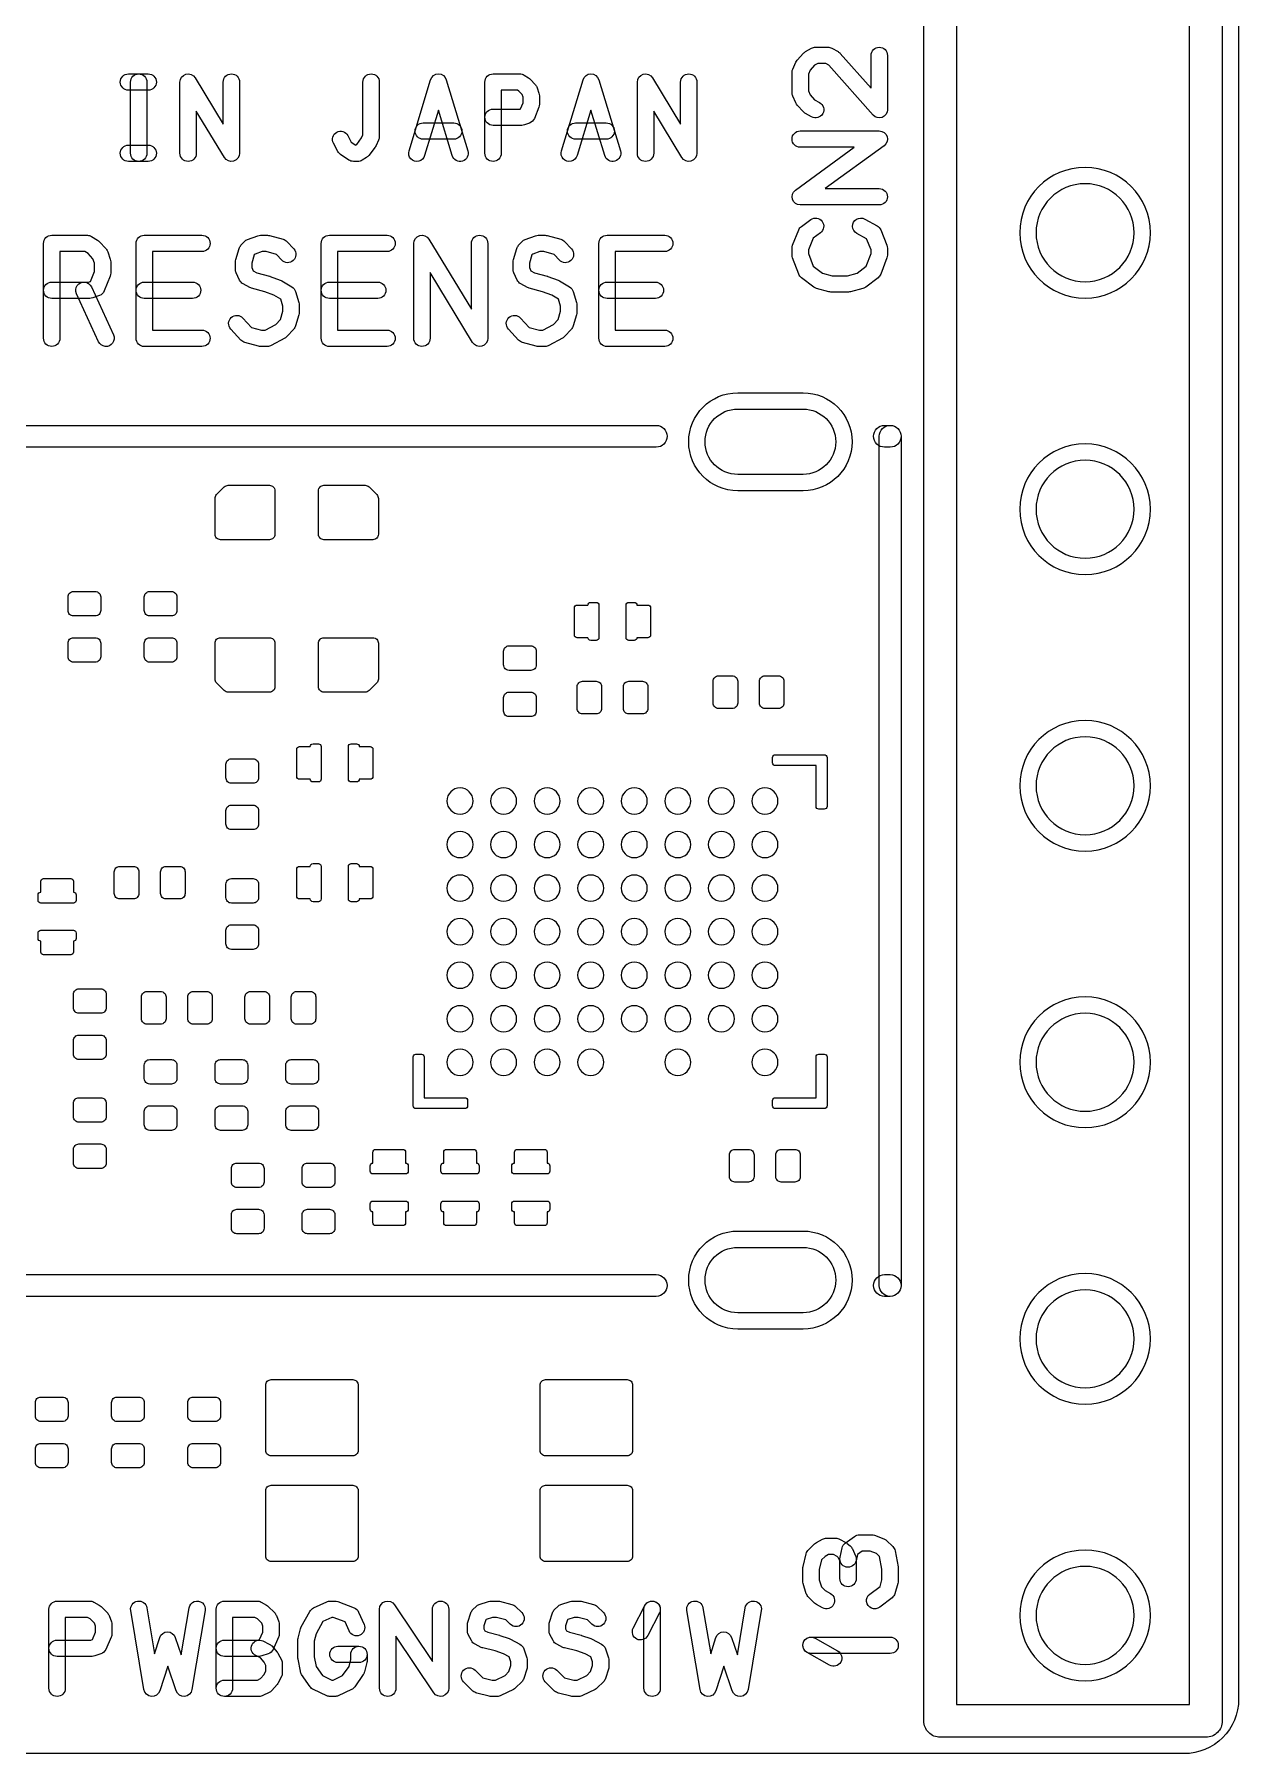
# Model space of a CAD drawing. Extents: x 0 to 20.6, y 0 to 33.
# Drawn here: x 9.54 to 20.6, y 0 to 15.79 of the extents above; entities that cross this region are included whole.
import ezdxf

# ---------------------------------------------------------------- set-up
doc = ezdxf.new("R2010")
doc.units = 0
for name, color, linetype in [('HOLE_1_4', 7, 'CONTINUOUS'), ('NC_Resist-A', 221, 'CONTINUOUS'), ('NC_Symbol-A', 140, 'CONTINUOUS'), ('OUTLINE', 7, 'CONTINUOUS')]:
    doc.layers.add(name, color=color, linetype=linetype)

msp = doc.modelspace()

# ---------------------------------------------------------------- linework, layer by layer
at = {"layer": 'HOLE_1_4'}
for points in [[(19.64, 13.97, 1), (18.74, 13.97, 1), (19.64, 13.97)], [(16, 11.75, -1), (16, 12.35), (16.6, 12.35, -1), (16.6, 11.75)], [(19.64, 11.43, 1), (18.74, 11.43, 1), (19.64, 11.43)], [(19.64, 8.89, 1), (18.74, 8.89, 1), (19.64, 8.89)], [(19.64, 6.35, 1), (18.74, 6.35, 1), (19.64, 6.35)], [(16, 4.05, -1), (16, 4.65), (16.6, 4.65, -1), (16.6, 4.05)], [(19.64, 3.81, 1), (18.74, 3.81, 1), (19.64, 3.81)], [(19.64, 1.27, 1), (18.74, 1.27, 1), (19.64, 1.27)]]:
    msp.add_lwpolyline(points, format="xyb", close=True, dxfattribs=at)
at = {"layer": 'NC_Resist-A'}
for points in [[(19.79, 13.97, 1), (18.59, 13.97, 1), (19.79, 13.97)], [(16.6, 12.5, -1), (16.6, 11.6), (16, 11.6, -1), (16, 12.5)], [(19.79, 11.43, 1), (18.59, 11.43, 1), (19.79, 11.43)], [(11.25, 11.15, -0.414214), (11.2, 11.2), (11.2, 11.52929, -0.198875), (11.21464, 11.56464), (11.28536, 11.63536, -0.198875), (11.32071, 11.65), (11.7, 11.65, -0.414214), (11.75, 11.6), (11.75, 11.2, -0.414214), (11.7, 11.15)], [(12.15, 11.6, -0.414214), (12.2, 11.65), (12.57929, 11.65, -0.198875), (12.61464, 11.63536), (12.68536, 11.56464, -0.198875), (12.7, 11.52929), (12.7, 11.2, -0.414214), (12.65, 11.15), (12.2, 11.15, -0.414214), (12.15, 11.2)], [(10.1, 10.675, -0.414214), (10.15, 10.625), (10.15, 10.5, -0.414214), (10.1, 10.45), (9.9, 10.45, -0.414214), (9.85, 10.5), (9.85, 10.625, -0.414214), (9.9, 10.675)], [(10.8, 10.675, -0.414214), (10.85, 10.625), (10.85, 10.5, -0.414214), (10.8, 10.45), (10.6, 10.45, -0.414214), (10.55, 10.5), (10.55, 10.625, -0.414214), (10.6, 10.675)], [(14.725, 10.25, -0.414214), (14.7, 10.225), (14.65, 10.225, -0.414214), (14.625, 10.25), (14.625, 10.25), (14.525, 10.25, -0.414214), (14.5, 10.275), (14.5, 10.525, -0.414214), (14.525, 10.55), (14.625, 10.55), (14.625, 10.55, -0.414214), (14.65, 10.575), (14.7, 10.575, -0.414214), (14.725, 10.55)], [(14.975, 10.55, -0.414214), (15, 10.575), (15.05, 10.575, -0.414214), (15.075, 10.55), (15.075, 10.55), (15.175, 10.55, -0.414214), (15.2, 10.525), (15.2, 10.275, -0.414214), (15.175, 10.25), (15.075, 10.25), (15.075, 10.25, -0.414214), (15.05, 10.225), (15, 10.225, -0.414214), (14.975, 10.25)], [(9.9, 10.025, -0.414214), (9.85, 10.075), (9.85, 10.2, -0.414214), (9.9, 10.25), (10.1, 10.25, -0.414214), (10.15, 10.2), (10.15, 10.075, -0.414214), (10.1, 10.025)], [(10.6, 10.025, -0.414214), (10.55, 10.075), (10.55, 10.2, -0.414214), (10.6, 10.25), (10.8, 10.25, -0.414214), (10.85, 10.2), (10.85, 10.075, -0.414214), (10.8, 10.025)], [(11.75, 9.8, -0.414214), (11.7, 9.75), (11.32071, 9.75, -0.198875), (11.28536, 9.76464), (11.21464, 9.83536, -0.198875), (11.2, 9.87071), (11.2, 10.2, -0.414214), (11.25, 10.25), (11.7, 10.25, -0.414214), (11.75, 10.2)], [(12.65, 10.25, -0.414214), (12.7, 10.2), (12.7, 9.87071, -0.198875), (12.68536, 9.83536), (12.61464, 9.76464, -0.198875), (12.57929, 9.75), (12.2, 9.75, -0.414214), (12.15, 9.8), (12.15, 10.2, -0.414214), (12.2, 10.25)], [(14.1, 10.175, -0.414214), (14.15, 10.125), (14.15, 10, -0.414214), (14.1, 9.95), (13.9, 9.95, -0.414214), (13.85, 10), (13.85, 10.125, -0.414214), (13.9, 10.175)], [(14.525, 9.8, -0.414214), (14.575, 9.85), (14.7, 9.85, -0.414214), (14.75, 9.8), (14.75, 9.6, -0.414214), (14.7, 9.55), (14.575, 9.55, -0.414214), (14.525, 9.6)], [(15.175, 9.6, -0.414214), (15.125, 9.55), (15, 9.55, -0.414214), (14.95, 9.6), (14.95, 9.8, -0.414214), (15, 9.85), (15.125, 9.85, -0.414214), (15.175, 9.8)], [(15.775, 9.85, -0.414214), (15.825, 9.9), (15.95, 9.9, -0.414214), (16, 9.85), (16, 9.65, -0.414214), (15.95, 9.6), (15.825, 9.6, -0.414214), (15.775, 9.65)], [(16.425, 9.65, -0.414214), (16.375, 9.6), (16.25, 9.6, -0.414214), (16.2, 9.65), (16.2, 9.85, -0.414214), (16.25, 9.9), (16.375, 9.9, -0.414214), (16.425, 9.85)], [(13.9, 9.525, -0.414214), (13.85, 9.575), (13.85, 9.7, -0.414214), (13.9, 9.75), (14.1, 9.75, -0.414214), (14.15, 9.7), (14.15, 9.575, -0.414214), (14.1, 9.525)], [(19.79, 8.89, 1), (18.59, 8.89, 1), (19.79, 8.89)], [(12.175, 8.95, -0.414214), (12.15, 8.925), (12.1, 8.925, -0.414214), (12.075, 8.95), (12.075, 8.95), (11.975, 8.95, -0.414214), (11.95, 8.975), (11.95, 9.225, -0.414214), (11.975, 9.25), (12.075, 9.25), (12.075, 9.25, -0.414214), (12.1, 9.275), (12.15, 9.275, -0.414214), (12.175, 9.25)], [(12.425, 9.25, -0.414214), (12.45, 9.275), (12.5, 9.275, -0.414214), (12.525, 9.25), (12.525, 9.25), (12.625, 9.25, -0.414214), (12.65, 9.225), (12.65, 8.975, -0.414214), (12.625, 8.95), (12.525, 8.95), (12.525, 8.95, -0.414214), (12.5, 8.925), (12.45, 8.925, -0.414214), (12.425, 8.95)], [(16.72, 9.075), (16.345, 9.075, -0.414214), (16.32, 9.1), (16.32, 9.15, -0.414214), (16.345, 9.175), (16.795, 9.175, -0.414214), (16.82, 9.15), (16.82, 8.7, -0.414214), (16.795, 8.675), (16.745, 8.675, -0.414214), (16.72, 8.7)], [(11.55, 9.1375, -0.414214), (11.6, 9.0875), (11.6, 8.9625, -0.414214), (11.55, 8.9125), (11.35, 8.9125, -0.414214), (11.3, 8.9625), (11.3, 9.0875, -0.414214), (11.35, 9.1375)], [(13.45, 8.87, 1), (13.45, 8.63, 1), (13.45, 8.87)], [(13.85, 8.87, 1), (13.85, 8.63, 1), (13.85, 8.87)], [(14.25, 8.87, 1), (14.25, 8.63, 1), (14.25, 8.87)], [(14.65, 8.87, 1), (14.65, 8.63, 1), (14.65, 8.87)], [(15.05, 8.87, 1), (15.05, 8.63, 1), (15.05, 8.87)], [(15.45, 8.87, 1), (15.45, 8.63, 1), (15.45, 8.87)], [(15.85, 8.87, 1), (15.85, 8.63, 1), (15.85, 8.87)], [(16.25, 8.87, 1), (16.25, 8.63, 1), (16.25, 8.87)], [(11.35, 8.4875, -0.414214), (11.3, 8.5375), (11.3, 8.6625, -0.414214), (11.35, 8.7125), (11.55, 8.7125, -0.414214), (11.6, 8.6625), (11.6, 8.5375, -0.414214), (11.55, 8.4875)], [(13.45, 8.47, 1), (13.45, 8.23, 1), (13.45, 8.47)], [(13.85, 8.47, 1), (13.85, 8.23, 1), (13.85, 8.47)], [(14.25, 8.47, 1), (14.25, 8.23, 1), (14.25, 8.47)], [(14.65, 8.47, 1), (14.65, 8.23, 1), (14.65, 8.47)], [(15.05, 8.47, 1), (15.05, 8.23, 1), (15.05, 8.47)], [(15.45, 8.47, 1), (15.45, 8.23, 1), (15.45, 8.47)], [(15.85, 8.47, 1), (15.85, 8.23, 1), (15.85, 8.47)], [(16.25, 8.47, 1), (16.25, 8.23, 1), (16.25, 8.47)], [(10.275, 8.1, -0.414214), (10.325, 8.15), (10.45, 8.15, -0.414214), (10.5, 8.1), (10.5, 7.9, -0.414214), (10.45, 7.85), (10.325, 7.85, -0.414214), (10.275, 7.9)], [(10.925, 7.9, -0.414214), (10.875, 7.85), (10.75, 7.85, -0.414214), (10.7, 7.9), (10.7, 8.1, -0.414214), (10.75, 8.15), (10.875, 8.15, -0.414214), (10.925, 8.1)], [(12.175, 7.85, -0.414214), (12.15, 7.825), (12.1, 7.825, -0.414214), (12.075, 7.85), (12.075, 7.85), (11.975, 7.85, -0.414214), (11.95, 7.875), (11.95, 8.125, -0.414214), (11.975, 8.15), (12.075, 8.15), (12.075, 8.15, -0.414214), (12.1, 8.175), (12.15, 8.175, -0.414214), (12.175, 8.15)], [(12.425, 8.15, -0.414214), (12.45, 8.175), (12.5, 8.175, -0.414214), (12.525, 8.15), (12.525, 8.15), (12.625, 8.15, -0.414214), (12.65, 8.125), (12.65, 7.875, -0.414214), (12.625, 7.85), (12.525, 7.85), (12.525, 7.85, -0.414214), (12.5, 7.825), (12.45, 7.825, -0.414214), (12.425, 7.85)], [(13.45, 8.07, 1), (13.45, 7.83, 1), (13.45, 8.07)], [(13.85, 8.07, 1), (13.85, 7.83, 1), (13.85, 8.07)], [(14.25, 8.07, 1), (14.25, 7.83, 1), (14.25, 8.07)], [(14.65, 8.07, 1), (14.65, 7.83, 1), (14.65, 8.07)], [(15.05, 8.07, 1), (15.05, 7.83, 1), (15.05, 8.07)], [(15.45, 8.07, 1), (15.45, 7.83, 1), (15.45, 8.07)], [(15.85, 8.07, 1), (15.85, 7.83, 1), (15.85, 8.07)], [(16.25, 8.07, 1), (16.25, 7.83, 1), (16.25, 8.07)], [(9.6, 7.8125, -0.414214), (9.575, 7.8375), (9.575, 7.8875, -0.414214), (9.6, 7.9125), (9.6, 7.9125), (9.6, 8.0125, -0.414214), (9.625, 8.0375), (9.875, 8.0375, -0.414214), (9.9, 8.0125), (9.9, 7.9125), (9.9, 7.9125, -0.414214), (9.925, 7.8875), (9.925, 7.8375, -0.414214), (9.9, 7.8125)], [(11.55, 8.0375, -0.414214), (11.6, 7.9875), (11.6, 7.8625, -0.414214), (11.55, 7.8125), (11.35, 7.8125, -0.414214), (11.3, 7.8625), (11.3, 7.9875, -0.414214), (11.35, 8.0375)], [(11.35, 7.3875, -0.414214), (11.3, 7.4375), (11.3, 7.5625, -0.414214), (11.35, 7.6125), (11.55, 7.6125, -0.414214), (11.6, 7.5625), (11.6, 7.4375, -0.414214), (11.55, 7.3875)], [(13.45, 7.67, 1), (13.45, 7.43, 1), (13.45, 7.67)], [(13.85, 7.67, 1), (13.85, 7.43, 1), (13.85, 7.67)], [(14.25, 7.67, 1), (14.25, 7.43, 1), (14.25, 7.67)], [(14.65, 7.67, 1), (14.65, 7.43, 1), (14.65, 7.67)], [(15.05, 7.67, 1), (15.05, 7.43, 1), (15.05, 7.67)], [(15.45, 7.67, 1), (15.45, 7.43, 1), (15.45, 7.67)], [(15.85, 7.67, 1), (15.85, 7.43, 1), (15.85, 7.67)], [(16.25, 7.67, 1), (16.25, 7.43, 1), (16.25, 7.67)], [(9.9, 7.5625, -0.414214), (9.925, 7.5375), (9.925, 7.4875, -0.414214), (9.9, 7.4625), (9.9, 7.4625), (9.9, 7.3625, -0.414214), (9.875, 7.3375), (9.625, 7.3375, -0.414214), (9.6, 7.3625), (9.6, 7.4625), (9.6, 7.4625, -0.414214), (9.575, 7.4875), (9.575, 7.5375, -0.414214), (9.6, 7.5625)], [(13.45, 7.27, 1), (13.45, 7.03, 1), (13.45, 7.27)], [(13.85, 7.27, 1), (13.85, 7.03, 1), (13.85, 7.27)], [(14.25, 7.27, 1), (14.25, 7.03, 1), (14.25, 7.27)], [(14.65, 7.27, 1), (14.65, 7.03, 1), (14.65, 7.27)], [(15.05, 7.27, 1), (15.05, 7.03, 1), (15.05, 7.27)], [(15.45, 7.27, 1), (15.45, 7.03, 1), (15.45, 7.27)], [(15.85, 7.27, 1), (15.85, 7.03, 1), (15.85, 7.27)], [(16.25, 7.27, 1), (16.25, 7.03, 1), (16.25, 7.27)], [(10.15, 7.025, -0.414214), (10.2, 6.975), (10.2, 6.85, -0.414214), (10.15, 6.8), (9.95, 6.8, -0.414214), (9.9, 6.85), (9.9, 6.975, -0.414214), (9.95, 7.025)], [(10.525, 6.95, -0.414214), (10.575, 7), (10.7, 7, -0.414214), (10.75, 6.95), (10.75, 6.75, -0.414214), (10.7, 6.7), (10.575, 6.7, -0.414214), (10.525, 6.75)], [(11.175, 6.75, -0.414214), (11.125, 6.7), (11, 6.7, -0.414214), (10.95, 6.75), (10.95, 6.95, -0.414214), (11, 7), (11.125, 7, -0.414214), (11.175, 6.95)], [(11.475, 6.95, -0.414214), (11.525, 7), (11.65, 7, -0.414214), (11.7, 6.95), (11.7, 6.75, -0.414214), (11.65, 6.7), (11.525, 6.7, -0.414214), (11.475, 6.75)], [(12.125, 6.75, -0.414214), (12.075, 6.7), (11.95, 6.7, -0.414214), (11.9, 6.75), (11.9, 6.95, -0.414214), (11.95, 7), (12.075, 7, -0.414214), (12.125, 6.95)], [(19.79, 6.35, 1), (18.59, 6.35, 1), (19.79, 6.35)], [(13.45, 6.87, 1), (13.45, 6.63, 1), (13.45, 6.87)], [(13.85, 6.87, 1), (13.85, 6.63, 1), (13.85, 6.87)], [(14.25, 6.87, 1), (14.25, 6.63, 1), (14.25, 6.87)], [(14.65, 6.87, 1), (14.65, 6.63, 1), (14.65, 6.87)], [(15.05, 6.87, 1), (15.05, 6.63, 1), (15.05, 6.87)], [(15.45, 6.87, 1), (15.45, 6.63, 1), (15.45, 6.87)], [(15.85, 6.87, 1), (15.85, 6.63, 1), (15.85, 6.87)], [(16.25, 6.87, 1), (16.25, 6.63, 1), (16.25, 6.87)], [(9.95, 6.375, -0.414214), (9.9, 6.425), (9.9, 6.55, -0.414214), (9.95, 6.6), (10.15, 6.6, -0.414214), (10.2, 6.55), (10.2, 6.425, -0.414214), (10.15, 6.375)], [(10.8, 6.375, -0.414214), (10.85, 6.325), (10.85, 6.2, -0.414214), (10.8, 6.15), (10.6, 6.15, -0.414214), (10.55, 6.2), (10.55, 6.325, -0.414214), (10.6, 6.375)], [(11.45, 6.375, -0.414214), (11.5, 6.325), (11.5, 6.2, -0.414214), (11.45, 6.15), (11.25, 6.15, -0.414214), (11.2, 6.2), (11.2, 6.325, -0.414214), (11.25, 6.375)], [(12.1, 6.375, -0.414214), (12.15, 6.325), (12.15, 6.2, -0.414214), (12.1, 6.15), (11.9, 6.15, -0.414214), (11.85, 6.2), (11.85, 6.325, -0.414214), (11.9, 6.375)], [(13.12, 6.025), (13.495, 6.025, -0.414214), (13.52, 6), (13.52, 5.95, -0.414214), (13.495, 5.925), (13.045, 5.925, -0.414214), (13.02, 5.95), (13.02, 6.4, -0.414214), (13.045, 6.425), (13.095, 6.425, -0.414214), (13.12, 6.4)], [(13.45, 6.47, 1), (13.45, 6.23, 1), (13.45, 6.47)], [(13.85, 6.47, 1), (13.85, 6.23, 1), (13.85, 6.47)], [(14.25, 6.47, 1), (14.25, 6.23, 1), (14.25, 6.47)], [(14.65, 6.47, 1), (14.65, 6.23, 1), (14.65, 6.47)], [(15.45, 6.47, 1), (15.45, 6.23, 1), (15.45, 6.47)], [(16.25, 6.47, 1), (16.25, 6.23, 1), (16.25, 6.47)], [(16.72, 6.025), (16.72, 6.4, -0.414214), (16.745, 6.425), (16.795, 6.425, -0.414214), (16.82, 6.4), (16.82, 5.95, -0.414214), (16.795, 5.925), (16.345, 5.925, -0.414214), (16.32, 5.95), (16.32, 6, -0.414214), (16.345, 6.025)], [(10.15, 6.025, -0.414214), (10.2, 5.975), (10.2, 5.85, -0.414214), (10.15, 5.8), (9.95, 5.8, -0.414214), (9.9, 5.85), (9.9, 5.975, -0.414214), (9.95, 6.025)], [(10.6, 5.725, -0.414214), (10.55, 5.775), (10.55, 5.9, -0.414214), (10.6, 5.95), (10.8, 5.95, -0.414214), (10.85, 5.9), (10.85, 5.775, -0.414214), (10.8, 5.725)], [(11.25, 5.725, -0.414214), (11.2, 5.775), (11.2, 5.9, -0.414214), (11.25, 5.95), (11.45, 5.95, -0.414214), (11.5, 5.9), (11.5, 5.775, -0.414214), (11.45, 5.725)], [(11.9, 5.725, -0.414214), (11.85, 5.775), (11.85, 5.9, -0.414214), (11.9, 5.95), (12.1, 5.95, -0.414214), (12.15, 5.9), (12.15, 5.775, -0.414214), (12.1, 5.725)], [(9.95, 5.375, -0.414214), (9.9, 5.425), (9.9, 5.55, -0.414214), (9.95, 5.6), (10.15, 5.6, -0.414214), (10.2, 5.55), (10.2, 5.425, -0.414214), (10.15, 5.375)], [(12.65, 5.325, -0.414214), (12.625, 5.35), (12.625, 5.4, -0.414214), (12.65, 5.425), (12.65, 5.425), (12.65, 5.525, -0.414214), (12.675, 5.55), (12.925, 5.55, -0.414214), (12.95, 5.525), (12.95, 5.425), (12.95, 5.425, -0.414214), (12.975, 5.4), (12.975, 5.35, -0.414214), (12.95, 5.325)], [(13.3, 5.325, -0.414214), (13.275, 5.35), (13.275, 5.4, -0.414214), (13.3, 5.425), (13.3, 5.425), (13.3, 5.525, -0.414214), (13.325, 5.55), (13.575, 5.55, -0.414214), (13.6, 5.525), (13.6, 5.425), (13.6, 5.425, -0.414214), (13.625, 5.4), (13.625, 5.35, -0.414214), (13.6, 5.325)], [(13.95, 5.325, -0.414214), (13.925, 5.35), (13.925, 5.4, -0.414214), (13.95, 5.425), (13.95, 5.425), (13.95, 5.525, -0.414214), (13.975, 5.55), (14.225, 5.55, -0.414214), (14.25, 5.525), (14.25, 5.425), (14.25, 5.425, -0.414214), (14.275, 5.4), (14.275, 5.35, -0.414214), (14.25, 5.325)], [(15.925, 5.5, -0.414214), (15.975, 5.55), (16.1, 5.55, -0.414214), (16.15, 5.5), (16.15, 5.3, -0.414214), (16.1, 5.25), (15.975, 5.25, -0.414214), (15.925, 5.3)], [(16.575, 5.3, -0.414214), (16.525, 5.25), (16.4, 5.25, -0.414214), (16.35, 5.3), (16.35, 5.5, -0.414214), (16.4, 5.55), (16.525, 5.55, -0.414214), (16.575, 5.5)], [(11.6, 5.425, -0.414214), (11.65, 5.375), (11.65, 5.25, -0.414214), (11.6, 5.2), (11.4, 5.2, -0.414214), (11.35, 5.25), (11.35, 5.375, -0.414214), (11.4, 5.425)], [(12.25, 5.425, -0.414214), (12.3, 5.375), (12.3, 5.25, -0.414214), (12.25, 5.2), (12.05, 5.2, -0.414214), (12, 5.25), (12, 5.375, -0.414214), (12.05, 5.425)], [(12.95, 5.075, -0.414214), (12.975, 5.05), (12.975, 5, -0.414214), (12.95, 4.975), (12.95, 4.975), (12.95, 4.875, -0.414214), (12.925, 4.85), (12.675, 4.85, -0.414214), (12.65, 4.875), (12.65, 4.975), (12.65, 4.975, -0.414214), (12.625, 5), (12.625, 5.05, -0.414214), (12.65, 5.075)], [(13.6, 5.075, -0.414214), (13.625, 5.05), (13.625, 5, -0.414214), (13.6, 4.975), (13.6, 4.975), (13.6, 4.875, -0.414214), (13.575, 4.85), (13.325, 4.85, -0.414214), (13.3, 4.875), (13.3, 4.975), (13.3, 4.975, -0.414214), (13.275, 5), (13.275, 5.05, -0.414214), (13.3, 5.075)], [(14.25, 5.075, -0.414214), (14.275, 5.05), (14.275, 5, -0.414214), (14.25, 4.975), (14.25, 4.975), (14.25, 4.875, -0.414214), (14.225, 4.85), (13.975, 4.85, -0.414214), (13.95, 4.875), (13.95, 4.975), (13.95, 4.975, -0.414214), (13.925, 5), (13.925, 5.05, -0.414214), (13.95, 5.075)], [(11.4, 4.775, -0.414214), (11.35, 4.825), (11.35, 4.95, -0.414214), (11.4, 5), (11.6, 5, -0.414214), (11.65, 4.95), (11.65, 4.825, -0.414214), (11.6, 4.775)], [(12.05, 4.775, -0.414214), (12, 4.825), (12, 4.95, -0.414214), (12.05, 5), (12.25, 5, -0.414214), (12.3, 4.95), (12.3, 4.825, -0.414214), (12.25, 4.775)], [(16.6, 4.8, -1), (16.6, 3.9), (16, 3.9, -1), (16, 4.8)], [(19.79, 3.81, 1), (18.59, 3.81, 1), (19.79, 3.81)], [(11.715, 2.735, -0.414214), (11.665, 2.785), (11.665, 3.385, -0.414214), (11.715, 3.435), (12.465, 3.435, -0.414214), (12.515, 3.385), (12.515, 2.785, -0.414214), (12.465, 2.735)], [(14.235, 2.735, -0.414214), (14.185, 2.785), (14.185, 3.385, -0.414214), (14.235, 3.435), (14.985, 3.435, -0.414214), (15.035, 3.385), (15.035, 2.785, -0.414214), (14.985, 2.735)], [(9.8, 3.275, -0.414214), (9.85, 3.225), (9.85, 3.1, -0.414214), (9.8, 3.05), (9.6, 3.05, -0.414214), (9.55, 3.1), (9.55, 3.225, -0.414214), (9.6, 3.275)], [(10.5, 3.275, -0.414214), (10.55, 3.225), (10.55, 3.1, -0.414214), (10.5, 3.05), (10.3, 3.05, -0.414214), (10.25, 3.1), (10.25, 3.225, -0.414214), (10.3, 3.275)], [(11.2, 3.275, -0.414214), (11.25, 3.225), (11.25, 3.1, -0.414214), (11.2, 3.05), (11, 3.05, -0.414214), (10.95, 3.1), (10.95, 3.225, -0.414214), (11, 3.275)], [(9.6, 2.625, -0.414214), (9.55, 2.675), (9.55, 2.8, -0.414214), (9.6, 2.85), (9.8, 2.85, -0.414214), (9.85, 2.8), (9.85, 2.675, -0.414214), (9.8, 2.625)], [(10.3, 2.625, -0.414214), (10.25, 2.675), (10.25, 2.8, -0.414214), (10.3, 2.85), (10.5, 2.85, -0.414214), (10.55, 2.8), (10.55, 2.675, -0.414214), (10.5, 2.625)], [(11, 2.625, -0.414214), (10.95, 2.675), (10.95, 2.8, -0.414214), (11, 2.85), (11.2, 2.85, -0.414214), (11.25, 2.8), (11.25, 2.675, -0.414214), (11.2, 2.625)], [(11.715, 1.765, -0.414214), (11.665, 1.815), (11.665, 2.415, -0.414214), (11.715, 2.465), (12.465, 2.465, -0.414214), (12.515, 2.415), (12.515, 1.815, -0.414214), (12.465, 1.765)], [(14.235, 1.765, -0.414214), (14.185, 1.815), (14.185, 2.415, -0.414214), (14.235, 2.465), (14.985, 2.465, -0.414214), (15.035, 2.415), (15.035, 1.815, -0.414214), (14.985, 1.765)], [(19.79, 1.27, 1), (18.59, 1.27, 1), (19.79, 1.27)]]:
    msp.add_lwpolyline(points, format="xyb", close=True, dxfattribs=at)
at = {"layer": 'NC_Symbol-A'}
for points in [[(17.71, 32.7, -1), (18.01, 32.7), (18.01, 0.45), (20.15, 0.45), (20.15, 32.55), (17.86, 32.55, -1), (17.86, 32.85), (20.3, 32.85, -0.414214), (20.45, 32.7), (20.45, 0.3, -0.414214), (20.3, 0.15), (17.86, 0.15, -0.414214), (17.71, 0.3)], [(16.75127, 15.1657, -1), (16.67891, 15.0343), (16.62231, 15.06547, -0.082769), (16.60296, 15.08076), (16.54636, 15.1431, -0.077842), (16.5336, 15.16249), (16.50529, 15.22482, -0.107003), (16.49858, 15.25584), (16.49858, 15.44286, -0.107003), (16.50529, 15.47388), (16.5336, 15.53621, -0.077842), (16.54636, 15.5556), (16.60296, 15.61794, -0.082769), (16.62231, 15.63323), (16.67891, 15.6644, -0.126514), (16.71509, 15.6737), (16.8283, 15.6737, -0.12648), (16.86447, 15.6644), (16.92108, 15.63323, -0.085602), (16.941, 15.61732), (17.225, 15.29744), (17.225, 15.5987, -1), (17.375, 15.5987), (17.375, 15.1, -0.689898), (17.24391, 15.05021), (16.83741, 15.50807), (16.80902, 15.5237), (16.73438, 15.5237), (16.70562, 15.50786), (16.66532, 15.46348), (16.64858, 15.42663), (16.64858, 15.27207), (16.66532, 15.23522), (16.70562, 15.19084)], [(10.40519, 15.27877, -1), (10.40519, 15.42877), (10.58636, 15.42877, -1), (10.58636, 15.27877)], [(10.5737, 14.7, -1), (10.4237, 14.7), (10.4237, 15.35377, -1), (10.5737, 15.35377)], [(11.02825, 14.7, -1), (10.87825, 14.7), (10.87825, 15.35377, -0.758438), (11.01734, 15.39273), (11.27565, 14.96777), (11.27565, 15.35377, -1), (11.42565, 15.35377), (11.42565, 14.7, -0.758438), (11.28656, 14.66104), (11.02825, 15.086)], [(12.55877, 15.35377, -1), (12.70877, 15.35377), (12.70877, 14.85283, -0.108008), (12.70193, 14.82154), (12.67855, 14.7706, -0.055675), (12.66997, 14.75633), (12.61153, 14.67991, -0.090524), (12.59159, 14.6618), (12.55068, 14.63633, -0.140123), (12.51104, 14.625), (12.47013, 14.625, -0.148757), (12.42836, 14.63771), (12.35239, 14.68865, -0.122744), (12.32804, 14.71554), (12.28713, 14.79196, -1), (12.41937, 14.86276), (12.45146, 14.80282), (12.49295, 14.775), (12.4896, 14.775), (12.50069, 14.7819), (12.54572, 14.84079), (12.55877, 14.86922)], [(13.12501, 14.67819, -1), (12.98149, 14.72181), (13.18019, 15.37558, -0.741276), (13.32371, 15.37558), (13.52241, 14.72181, -1), (13.37889, 14.67819), (13.25195, 15.09586)], [(13.82825, 14.7, -1), (13.67825, 14.7), (13.67825, 15.35377, -0.414214), (13.75325, 15.42877), (13.9987, 15.42877, -0.140123), (14.03834, 15.41744), (14.07925, 15.39197, -0.067967), (14.09487, 15.37901), (14.14162, 15.32807, -0.103069), (14.15727, 15.30178), (14.17481, 15.25084, -0.083104), (14.1789, 15.22642), (14.1789, 15.15, -0.095726), (14.1735, 15.12206), (14.13259, 15.02017, -0.213339), (14.08859, 14.97761), (14.04183, 14.96063, -0.087302), (14.01623, 14.95613), (13.75325, 14.95613, -1), (13.75325, 15.10613), (14.00303, 15.10613), (14.00588, 15.10716), (14.0289, 15.16449), (14.0289, 15.21387), (14.02053, 15.23816), (13.99128, 15.27004), (13.97726, 15.27877), (13.82825, 15.27877)], [(14.52501, 14.67819, -1), (14.38149, 14.72181), (14.58019, 15.37558, -0.741276), (14.72371, 15.37558), (14.92241, 14.72181, -1), (14.77889, 14.67819), (14.65195, 15.09586)], [(15.22825, 14.7, -1), (15.07825, 14.7), (15.07825, 15.35377, -0.758438), (15.21734, 15.39273), (15.47565, 14.96777), (15.47565, 15.35377, -1), (15.62565, 15.35377), (15.62565, 14.7, -0.758438), (15.48656, 14.66104), (15.22825, 15.086)], [(13.11169, 14.82877, -1), (13.11169, 14.97877), (13.39221, 14.97877, -1), (13.39221, 14.82877)], [(14.51169, 14.82877, -1), (14.51169, 14.97877), (14.79221, 14.97877, -1), (14.79221, 14.82877)], [(17.3, 14.375, -1), (17.3, 14.225), (16.57358, 14.225, -0.725784), (16.52938, 14.36059), (17.06991, 14.75487), (16.57358, 14.75487, -1), (16.57358, 14.90487), (17.3, 14.90487, -0.725784), (17.3442, 14.76928), (16.80367, 14.375)], [(10.40519, 14.625, -1), (10.40519, 14.775), (10.58636, 14.775, -1), (10.58636, 14.625)], [(16.6707, 14.09032, -1), (16.75948, 13.96942), (16.69176, 13.91969), (16.64858, 13.81271), (16.64858, 13.77879), (16.69258, 13.66372), (16.77719, 13.59966), (16.86674, 13.575), (17.00684, 13.575), (17.0964, 13.59966), (17.18101, 13.66372), (17.225, 13.77879), (17.225, 13.81271), (17.18384, 13.91471), (17.09401, 13.96417, -1), (17.16637, 14.09557), (17.27958, 14.03323, -0.172647), (17.31295, 13.9956), (17.36955, 13.85534, -0.096196), (17.375, 13.82727), (17.375, 13.76494, -0.091533), (17.37006, 13.73816), (17.31346, 13.5901, -0.140344), (17.28867, 13.55708), (17.17546, 13.47137, -0.095112), (17.1501, 13.45886), (17.03689, 13.42769, -0.067273), (17.01698, 13.425), (16.8566, 13.425, -0.067273), (16.83669, 13.42769), (16.72349, 13.45886, -0.095112), (16.69813, 13.47137), (16.58492, 13.55708, -0.140323), (16.56014, 13.5901), (16.50353, 13.73816, -0.091539), (16.49858, 13.76494), (16.49858, 13.82727, -0.096196), (16.50403, 13.85534), (16.56064, 13.9956, -0.13934), (16.5858, 14.02798)], [(9.775, 13, -1), (9.625, 13), (9.625, 13.8717, -0.414214), (9.7, 13.9467), (10.02727, 13.9467, -0.140123), (10.06691, 13.93537), (10.12146, 13.90141, -0.067967), (10.13708, 13.88845), (10.19942, 13.82052, -0.103145), (10.21508, 13.79421), (10.23845, 13.72629, -0.083031), (10.24253, 13.70189), (10.24253, 13.6, -0.095726), (10.23713, 13.57206), (10.18259, 13.43621, -0.213339), (10.13859, 13.39365), (10.07625, 13.37101, -0.087302), (10.05065, 13.36651), (9.7, 13.36651, -1), (9.7, 13.51651), (10.03745, 13.51651), (10.05588, 13.5232), (10.09253, 13.61449), (10.09253, 13.68935), (10.07833, 13.73062), (10.03349, 13.77948), (10.00583, 13.7967), (9.775, 13.7967)], [(11.07987, 13.9467, -1), (11.07987, 13.7967), (10.625, 13.7967), (10.625, 13.075), (11.07987, 13.075, -1), (11.07987, 12.925), (10.55, 12.925, -0.414214), (10.475, 13), (10.475, 13.8717, -0.414214), (10.55, 13.9467)], [(11.92279, 13.82052, -1), (11.81227, 13.7191), (11.76458, 13.77107), (11.67049, 13.7967), (11.63138, 13.7967), (11.56753, 13.77351), (11.56026, 13.76558), (11.53734, 13.69067), (11.53734, 13.65035), (11.55128, 13.61997), (11.58402, 13.60214), (11.70024, 13.57047, -0.020566), (11.70612, 13.56861), (11.79963, 13.53465, -0.04905), (11.81287, 13.52831), (11.90637, 13.47171, -0.184444), (11.93925, 13.42949), (11.97042, 13.3276, -0.074355), (11.9737, 13.30566), (11.9737, 13.23774, -0.074355), (11.97042, 13.2158), (11.93925, 13.11391, -0.111869), (11.92279, 13.08514), (11.86045, 13.01721, -0.082555), (11.84107, 13.00206), (11.7164, 12.93414, -0.125359), (11.68052, 12.925), (11.61818, 12.925, -0.066581), (11.59847, 12.92764), (11.4738, 12.9616, -0.141524), (11.43825, 12.98325), (11.34474, 13.08514, -1), (11.45526, 13.18656), (11.53412, 13.10063), (11.62821, 13.075), (11.66142, 13.075), (11.75836, 13.12782), (11.80078, 13.17404), (11.8237, 13.24896), (11.8237, 13.29444), (11.80419, 13.35822), (11.7415, 13.39617), (11.65782, 13.42656), (11.53612, 13.45972, -0.058258), (11.51996, 13.46622), (11.45763, 13.50018, -0.161812), (11.42535, 13.53476), (11.39418, 13.60268, -0.107975), (11.38734, 13.63396), (11.38734, 13.70189, -0.074355), (11.39062, 13.72383), (11.42179, 13.82571, -0.111869), (11.43825, 13.85448), (11.46942, 13.88845, -0.120563), (11.49908, 13.90823), (11.59258, 13.94219, -0.087308), (11.61818, 13.9467), (11.68052, 13.9467, -0.066581), (11.70023, 13.94406), (11.8249, 13.9101, -0.141524), (11.86045, 13.88845)], [(12.77987, 13.9467, -1), (12.77987, 13.7967), (12.325, 13.7967), (12.325, 13.075), (12.77987, 13.075, -1), (12.77987, 12.925), (12.25, 12.925, -0.414214), (12.175, 13), (12.175, 13.8717, -0.414214), (12.25, 13.9467)], [(13.175, 13, -1), (13.025, 13), (13.025, 13.8717, -0.758438), (13.16409, 13.91066), (13.55487, 13.26777), (13.55487, 13.8717, -1), (13.70487, 13.8717), (13.70487, 13, -0.758438), (13.56578, 12.96104), (13.175, 13.60393)], [(14.47279, 13.82052, -1), (14.36227, 13.7191), (14.31458, 13.77107), (14.22049, 13.7967), (14.18138, 13.7967), (14.11753, 13.77351), (14.11026, 13.76558), (14.08734, 13.69067), (14.08734, 13.65035), (14.10128, 13.61997), (14.13402, 13.60214), (14.25024, 13.57047, -0.020566), (14.25612, 13.56861), (14.34963, 13.53465, -0.04905), (14.36287, 13.52831), (14.45637, 13.47171, -0.184444), (14.48925, 13.42949), (14.52042, 13.3276, -0.074355), (14.5237, 13.30566), (14.5237, 13.23774, -0.074355), (14.52042, 13.2158), (14.48925, 13.11391, -0.111869), (14.47279, 13.08514), (14.41045, 13.01721, -0.082555), (14.39107, 13.00206), (14.2664, 12.93414, -0.125359), (14.23052, 12.925), (14.16818, 12.925, -0.066581), (14.14847, 12.92764), (14.0238, 12.9616, -0.141524), (13.98825, 12.98325), (13.89474, 13.08514, -1), (14.00526, 13.18656), (14.08412, 13.10063), (14.17821, 13.075), (14.21142, 13.075), (14.30836, 13.12782), (14.35078, 13.17404), (14.3737, 13.24896), (14.3737, 13.29444), (14.35419, 13.35822), (14.2915, 13.39617), (14.20782, 13.42656), (14.08612, 13.45972, -0.058258), (14.06996, 13.46622), (14.00763, 13.50018, -0.161812), (13.97535, 13.53476), (13.94418, 13.60268, -0.107975), (13.93734, 13.63396), (13.93734, 13.70189, -0.074355), (13.94062, 13.72383), (13.97179, 13.82571, -0.111869), (13.98825, 13.85448), (14.01942, 13.88845, -0.120563), (14.04908, 13.90823), (14.14258, 13.94219, -0.087308), (14.16818, 13.9467), (14.23052, 13.9467, -0.066581), (14.25023, 13.94406), (14.3749, 13.9101, -0.141524), (14.41045, 13.88845)], [(15.32987, 13.9467, -1), (15.32987, 13.7967), (14.875, 13.7967), (14.875, 13.075), (15.32987, 13.075, -1), (15.32987, 12.925), (14.8, 12.925, -0.414214), (14.725, 13), (14.725, 13.8717, -0.414214), (14.8, 13.9467)], [(9.92793, 13.41023, -1), (10.06427, 13.47279), (10.26687, 13.03128, -1), (10.13053, 12.96872)], [(10.55, 13.36651, -1), (10.55, 13.51651), (10.99416, 13.51651, -1), (10.99416, 13.36651)], [(12.25, 13.36651, -1), (12.25, 13.51651), (12.69416, 13.51651, -1), (12.69416, 13.36651)], [(14.8, 13.36651, -1), (14.8, 13.51651), (15.24416, 13.51651, -1), (15.24416, 13.36651)], [(15.25167, 12.2, -1), (15.25167, 12), (8.84833, 12, -1), (8.84833, 12.2)], [(17.4, 12.2, -1), (17.4, 12), (17.34833, 12, -1), (17.34833, 12.2)], [(17.5, 4.3, -1), (17.3, 4.3), (17.3, 12.1, -1), (17.5, 12.1)], [(9.34833, 4.2, -1), (9.34833, 4.4), (15.25167, 4.4, -1), (15.25167, 4.2)], [(17.34833, 4.2, -1), (17.34833, 4.4), (17.4, 4.4, -1), (17.4, 4.2)], [(16.85127, 1.47089, -1), (16.77891, 1.33949), (16.72231, 1.37066, -0.066009), (16.70644, 1.38236), (16.64984, 1.43691, -0.128149), (16.63011, 1.46918), (16.6018, 1.56269, -0.073621), (16.59858, 1.58442), (16.59858, 1.7013, -0.059495), (16.60069, 1.71896), (16.629, 1.83584, -0.142473), (16.64984, 1.87218), (16.70644, 1.92673, -0.066009), (16.72231, 1.93843), (16.77891, 1.9696, -0.126514), (16.81509, 1.9789), (16.9, 1.9789, -0.126514), (16.93618, 1.9696), (16.99278, 1.93843, -0.046773), (17.00436, 1.93056), (17.03267, 1.90718, -0.114077), (17.0532, 1.88035), (17.0815, 1.81801, -0.106935), (17.08821, 1.78701), (17.08821, 1.60779, -1), (16.93821, 1.60779), (16.93821, 1.77078), (16.92378, 1.80256), (16.91426, 1.81042), (16.88071, 1.8289), (16.83438, 1.8289), (16.80338, 1.81183), (16.76965, 1.77932), (16.74858, 1.69235), (16.74858, 1.59552), (16.76801, 1.53135), (16.80338, 1.49726)], [(17.08646, 1.77089, -1), (16.93996, 1.80313), (16.95883, 1.88885, -0.182225), (16.9877, 1.93319), (17.0726, 1.99552, -0.159638), (17.11698, 2.01006), (17.23019, 2.01006, -0.088162), (17.25603, 2.00547), (17.34093, 1.97431, -0.104149), (17.36713, 1.95791), (17.42374, 1.90336, -0.155011), (17.44537, 1.86343), (17.47367, 1.71538, -0.047247), (17.475, 1.7013), (17.475, 1.58442, -0.073588), (17.47178, 1.5627), (17.44348, 1.46919, -0.158522), (17.41697, 1.43112), (17.30376, 1.3454, -1), (17.21322, 1.46498), (17.30698, 1.53598), (17.325, 1.59552), (17.325, 1.6942), (17.30251, 1.81187), (17.27442, 1.83893), (17.21686, 1.86006), (17.14156, 1.86006), (17.09925, 1.829)], [(9.825, 0.6, -1), (9.675, 0.6), (9.675, 1.32642, -0.414214), (9.75, 1.40142), (10.05, 1.40142, -0.12951), (10.08695, 1.39168), (10.13695, 1.36337, -0.066466), (10.15278, 1.35139), (10.20992, 1.29479, -0.10744), (10.22728, 1.26807), (10.24871, 1.21147, -0.090744), (10.25357, 1.18491), (10.25357, 1.1, -0.104345), (10.24718, 1.0697), (10.19718, 0.95649, -0.212096), (10.15209, 0.91557), (10.09495, 0.8967, -0.079913), (10.07143, 0.89292), (9.75, 0.89292, -1), (9.75, 1.04292), (10.05937, 1.04292), (10.07342, 1.04756), (10.10357, 1.11582), (10.10357, 1.17119), (10.09277, 1.1997), (10.05433, 1.23778), (10.03024, 1.25142), (9.825, 1.25142)], [(10.42603, 1.31405, -1), (10.57397, 1.33879), (10.64458, 0.91641), (10.6929, 1.0664, -0.722872), (10.83533, 1.06743), (10.88958, 0.90709), (10.96174, 1.33878, -1), (11.10968, 1.31406), (10.98826, 0.58764, -0.779838), (10.84325, 0.57597), (10.76603, 0.80422), (10.69282, 0.577, -0.78587), (10.54746, 0.58763)], [(11.36071, 0.6, -1), (11.21071, 0.6), (11.21071, 1.32642, -0.414214), (11.28571, 1.40142), (11.58571, 1.40142, -0.12951), (11.62266, 1.39168), (11.67266, 1.36337, -0.066446), (11.68849, 1.3514), (11.74564, 1.2948, -0.107469), (11.763, 1.26807), (11.78443, 1.21147, -0.090744), (11.78929, 1.18491), (11.78929, 1.1, -0.104345), (11.7829, 1.0697), (11.7329, 0.95649, -0.212096), (11.68781, 0.91557), (11.63066, 0.8967, -0.079913), (11.60714, 0.89292), (11.28571, 0.89292, -1), (11.28571, 1.04292), (11.59508, 1.04292), (11.60914, 1.04756), (11.63929, 1.11582), (11.63929, 1.17119), (11.62849, 1.1997), (11.59005, 1.23778), (11.56595, 1.25142), (11.36071, 1.25142)], [(12.56861, 1.1869, -1), (12.43139, 1.1263), (12.3941, 1.21074), (12.28632, 1.25142), (12.27376, 1.25142), (12.18946, 1.21212), (12.12746, 1.10045), (12.11071, 1.03408), (12.11071, 0.89006), (12.12786, 0.79945), (12.18577, 0.71601), (12.27376, 0.675), (12.28338, 0.675), (12.37137, 0.71601), (12.43062, 0.80138), (12.44643, 0.86404), (12.44643, 0.91132, -1), (12.59643, 0.91132), (12.59643, 0.85472, -0.061873), (12.59415, 0.83637), (12.57272, 0.75146, -0.090124), (12.56161, 0.72705), (12.48304, 0.61384, -0.132736), (12.45312, 0.58862), (12.33169, 0.53202, -0.109491), (12.3, 0.525), (12.25714, 0.525, -0.109491), (12.22545, 0.53202), (12.10402, 0.58862, -0.132736), (12.0741, 0.61384), (11.99553, 0.72705, -0.105288), (11.98345, 0.75586), (11.96202, 0.86907, -0.046807), (11.96071, 0.88302), (11.96071, 1.0434, -0.061906), (11.96299, 1.06176), (11.98442, 1.14666, -0.064989), (11.99157, 1.16471), (12.07014, 1.30622, -0.158228), (12.10402, 1.33779), (12.22545, 1.3944, -0.109491), (12.25714, 1.40142), (12.3, 1.40142, -0.090457), (12.32648, 1.39659), (12.47648, 1.33998, -0.201174), (12.51861, 1.30011)], [(12.86071, 0.6, -1), (12.71071, 0.6), (12.71071, 1.32642, -0.741591), (12.84806, 1.36811), (13.19643, 0.8471), (13.19643, 1.32642, -1), (13.34643, 1.32642), (13.34643, 0.6, -0.741591), (13.20908, 0.55831), (12.86071, 1.07932)], [(14.01707, 1.2948, -1), (13.91151, 1.18822), (13.86905, 1.23028), (13.78371, 1.25142), (13.74778, 1.25142), (13.69026, 1.23242), (13.68684, 1.22904), (13.66786, 1.17263), (13.66786, 1.14616), (13.67712, 1.12781), (13.70453, 1.11424), (13.81089, 1.08789, -0.01905), (13.81638, 1.08631), (13.90209, 1.05801, -0.04606), (13.91473, 1.0525), (14.00045, 1.00533, -0.187943), (14.03537, 0.96354), (14.06394, 0.87864, -0.081331), (14.06786, 0.85472), (14.06786, 0.79811, -0.081331), (14.06394, 0.77419), (14.03537, 0.68929, -0.116897), (14.01707, 0.65993), (13.95992, 0.60332, -0.08037), (13.94043, 0.58939), (13.82615, 0.53279, -0.115484), (13.79286, 0.525), (13.73571, 0.525, -0.060769), (13.71768, 0.5272), (13.6034, 0.5555, -0.135289), (13.56865, 0.57502), (13.48293, 0.65993, -1), (13.58849, 0.76649), (13.65952, 0.69613), (13.74486, 0.675), (13.7753, 0.675), (13.86298, 0.71842), (13.89888, 0.75398), (13.91786, 0.81039), (13.91786, 0.84244), (13.90253, 0.888), (13.84848, 0.91774), (13.77206, 0.94298), (13.66054, 0.9706, -0.054332), (13.64528, 0.97619), (13.58814, 1.00449, -0.162248), (13.55448, 1.0379), (13.52591, 1.0945, -0.117415), (13.51786, 1.1283), (13.51786, 1.18491, -0.081331), (13.52178, 1.20883), (13.55035, 1.29373, -0.116897), (13.56865, 1.32309), (13.59722, 1.35139, -0.115944), (13.62648, 1.36933), (13.71219, 1.39764, -0.079913), (13.73571, 1.40142), (13.79286, 1.40142, -0.060769), (13.81089, 1.39922), (13.92517, 1.37091, -0.135272), (13.95992, 1.3514)], [(14.76707, 1.2948, -1), (14.66151, 1.18822), (14.61905, 1.23028), (14.53371, 1.25142), (14.49778, 1.25142), (14.44026, 1.23242), (14.43684, 1.22904), (14.41786, 1.17263), (14.41786, 1.14616), (14.42712, 1.12781), (14.45453, 1.11424), (14.56089, 1.08789, -0.01905), (14.56638, 1.08631), (14.65209, 1.05801, -0.04606), (14.66473, 1.0525), (14.75045, 1.00533, -0.187943), (14.78537, 0.96354), (14.81394, 0.87864, -0.081331), (14.81786, 0.85472), (14.81786, 0.79811, -0.081331), (14.81394, 0.77419), (14.78537, 0.68929, -0.116897), (14.76707, 0.65993), (14.70992, 0.60332, -0.08037), (14.69043, 0.58939), (14.57615, 0.53279, -0.115484), (14.54286, 0.525), (14.48571, 0.525, -0.060769), (14.46768, 0.5272), (14.3534, 0.5555, -0.135289), (14.31865, 0.57502), (14.23293, 0.65993, -1), (14.33849, 0.76649), (14.40952, 0.69613), (14.49486, 0.675), (14.5253, 0.675), (14.61298, 0.71842), (14.64888, 0.75398), (14.66786, 0.81039), (14.66786, 0.84244), (14.65253, 0.888), (14.59848, 0.91774), (14.52206, 0.94298), (14.41054, 0.9706, -0.054332), (14.39528, 0.97619), (14.33814, 1.00449, -0.162248), (14.30448, 1.0379), (14.27591, 1.0945, -0.117415), (14.26786, 1.1283), (14.26786, 1.18491, -0.081331), (14.27178, 1.20883), (14.30035, 1.29373, -0.116897), (14.31865, 1.32309), (14.34722, 1.35139, -0.115944), (14.37648, 1.36933), (14.46219, 1.39764, -0.079913), (14.48571, 1.40142), (14.54286, 1.40142, -0.060769), (14.56089, 1.39922), (14.67517, 1.37091, -0.135272), (14.70992, 1.3514)], [(15.17378, 1.08446, -1), (15.0405, 1.15328), (15.14765, 1.36083, -1), (15.28093, 1.29201)], [(15.13929, 1.32642, -1), (15.28929, 1.32642), (15.28929, 0.6, -1), (15.13929, 0.6)], [(15.53317, 1.31405, -1), (15.68111, 1.33879), (15.75172, 0.91641), (15.80004, 1.0664, -0.722872), (15.94247, 1.06743), (15.99672, 0.90708), (16.06889, 1.33879, -1), (16.21683, 1.31405), (16.0954, 0.58763, -0.77982), (15.95039, 0.57597), (15.87317, 0.80422), (15.79996, 0.577, -0.78587), (15.6546, 0.58763)], [(11.57386, 0.90071, -1), (11.64042, 1.03513), (11.69757, 1.00683, -0.097181), (11.7205, 0.98927), (11.7705, 0.93267, -0.064082), (11.78124, 0.91682), (11.80981, 0.86022, -0.117415), (11.81786, 0.82642), (11.81786, 0.74151, -0.117415), (11.80981, 0.70771), (11.78124, 0.65111, -0.064082), (11.7705, 0.63526), (11.7205, 0.57865, -0.097181), (11.69757, 0.56109), (11.64042, 0.53279, -0.11545), (11.60714, 0.525), (11.28571, 0.525, -1), (11.28571, 0.675), (11.58959, 0.675), (11.61782, 0.68898), (11.65169, 0.72732), (11.66786, 0.75937), (11.66786, 0.80856), (11.65169, 0.8406), (11.61782, 0.87894)], [(12.52143, 0.98632, -1), (12.52143, 0.83632), (12.32857, 0.83632, -1), (12.32857, 0.98632)], [(16.91793, 0.94327, -1), (16.84433, 0.81257), (16.63678, 0.92946, -1), (16.71038, 1.06016)], [(16.67358, 0.91981, -1), (16.67358, 1.06981), (17.4, 1.06981, -1), (17.4, 0.91981)]]:
    msp.add_lwpolyline(points, format="xyb", close=True, dxfattribs=at)
at = {"layer": 'OUTLINE'}
msp.add_lwpolyline([(0, 32.52, -0.414214), (0.5, 33.02), (20.1, 33.02, -0.414214), (20.6, 32.52), (20.6, 0.5, -0.414214), (20.1, 0), (4.1, 0, 1), (3.1, 0), (0.5, 0, -0.414214), (0, 0.5)], format="xyb", close=True, dxfattribs=at)

doc.saveas('drawing.dxf')
